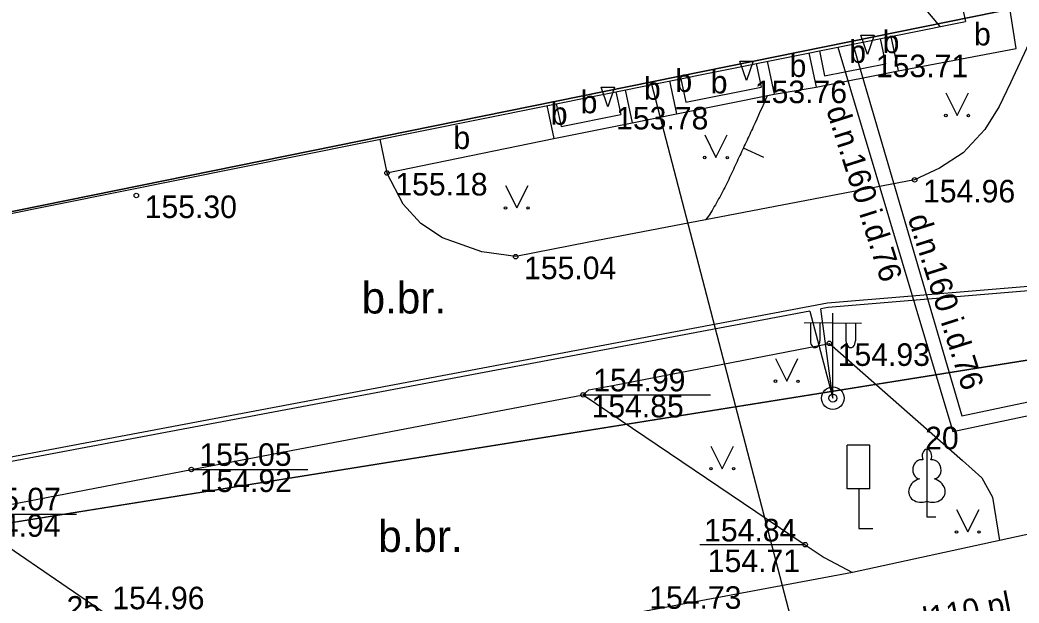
# Model space of a CAD drawing. Extents: x 635495 to 635693, y 303338 to 303478.
# Drawn here: x 635572.29 to 635594.45, y 303392.5 to 303405.42 of the extents above; entities that cross this region are included whole.
import ezdxf

# ---------------------------------------------------------------- set-up
doc = ezdxf.new("R2010")
doc.units = 0
for name, color, linetype in [('APGS_ELEM_####_####_#', 7, 'Continuous'), ('APGS_VADP_ZSPR_####_#', 7, 'Continuous'), ('BUVE_BDET_####_####_#', 7, 'Continuous'), ('BUVE_BDET_####_TKST_#', 7, 'Continuous'), ('BUVE_COKL_####_####_#', 7, 'Continuous'), ('BUVE_EKAS_####_####_#', 7, 'Continuous'), ('BUVE_EKAS_UZMR_####_#', 7, 'Continuous'), ('BUVE_EKAS_VEKT_####_#', 7, 'Continuous'), ('CELI_CAPM_####_####_#', 7, 'Continuous'), ('CELI_CMAL_####_####_#', 7, 'Continuous'), ('CELI_CSEG_####_TKST_#', 7, 'Continuous'), ('CELI_ELEM_####_####_#', 7, 'Continuous'), ('ELEK_VADP_ZSPR_####_#', 7, 'Continuous'), ('RELJ_AATZ_####_TKST_#', 7, 'Continuous'), ('RELJ_ELEM_####_####_#', 7, 'Continuous'), ('RELJ_HORZ_PAMT_####_#', 7, 'Continuous'), ('RELJ_NOGA_####_####_#', 7, 'Continuous'), ('RELJ_NOGL_####_####_#', 7, 'Continuous'), ('ROBZ_PROJ_####_####_#', 7, 'Continuous'), ('ROBZ_UZMR_####_####_#', 7, 'Continuous'), ('SILT_VADP_UDEN_####_#', 7, 'Continuous'), ('SILT_VADP_UDEN_TKST_#', 7, 'Continuous'), ('TERT_DIAM_####_TKST_#', 7, 'Continuous'), ('TERT_ELEM_####_####_#', 7, 'Continuous'), ('UDTK_VADP_NEDR_####_#', 7, 'Continuous'), ('UDTK_VADP_UDEN_TKST_#', 7, 'Continuous')]:
    doc.layers.add(name, color=color, linetype=linetype)

msp = doc.modelspace()

# ---------------------------------------------------------------- linework, layer by layer
at = {"layer": 'APGS_ELEM_####_####_#'}
for p, q in [((635590.323, 303397.04), (635590.323, 303398.922)), ((635590.323, 303398.706), (635589.688, 303398.701)), ((635589.823, 303398.702), (635589.823, 303398.31)), ((635590.033, 303398.704), (635590.033, 303398.31)), ((635590.323, 303398.706), (635590.958, 303398.701)), ((635590.613, 303398.704), (635590.613, 303398.31)), ((635590.823, 303398.702), (635590.823, 303398.31))]:
    msp.add_line(p, q, dxfattribs=at)
for radius in [0.25, 0.09]:
    msp.add_circle((635590.323, 303397.04), radius, dxfattribs=at)
for centre, major_axis, start_param, end_param in [((635589.928, 303398.31), (0, 0.151), 1.570796, 4.712389), ((635590.718, 303398.31), (0, -0.151), 4.712389, 7.853982)]:
    msp.add_ellipse(centre, major_axis=major_axis, ratio=0.695971, start_param=start_param, end_param=end_param, dxfattribs=at)
at = {"layer": 'APGS_VADP_ZSPR_####_#'}
for points in [[(635600.135, 303398.98), (635599.55, 303399.821), (635590.22, 303399.047), (635590.058, 303399.016)], [(635589.811, 303398.97), (635590.323, 303397.04), (635590.058, 303399.016)], [(635589.811, 303398.97), (635569.826, 303395.204)]]:
    msp.add_lwpolyline(points, dxfattribs=at)
at = {"layer": 'BUVE_BDET_####_####_#'}
for p, q in [((635594.388, 303404.794), (635594.194, 303406.039)), ((635591.37, 303405.011), (635591.488, 303404.454)), ((635591.605, 303405.059), (635591.767, 303404.298)), ((635591.767, 303404.298), (635594.388, 303404.794)), ((635589.79, 303404.693), (635589.952, 303403.932)), ((635590.022, 303404.74), (635590.14, 303404.183)), ((635588.619, 303404.457), (635588.73, 303403.934)), ((635588.864, 303404.507), (635589.02, 303403.775)), ((635590.14, 303404.183), (635591.488, 303404.454)), ((635586.947, 303404.121), (635587.058, 303403.598)), ((635589.952, 303403.932), (635591.767, 303404.298)), ((635585.717, 303403.873), (635585.872, 303403.143)), ((635586.702, 303404.071), (635586.858, 303403.34)), ((635587.058, 303403.598), (635588.73, 303403.934)), ((635589.02, 303403.775), (635589.952, 303403.932)), ((635585.511, 303403.832), (635585.619, 303403.328)), ((635586.858, 303403.34), (635589.02, 303403.775)), ((635583.981, 303403.524), (635584.136, 303402.794)), ((635584.186, 303403.565), (635584.293, 303403.061)), ((635584.293, 303403.061), (635585.619, 303403.328)), ((635585.872, 303403.143), (635586.858, 303403.34)), ((635584.136, 303402.794), (635585.872, 303403.143)), ((635580.275, 303402.777), (635580.433, 303402.032)), ((635580.433, 303402.032), (635584.136, 303402.794))]:
    msp.add_line(p, q, dxfattribs=at)
at = {"layer": 'BUVE_COKL_####_####_#'}
msp.add_line((635591.7, 303406.464), (635592.693, 303405.278), dxfattribs=at)
at = {"layer": 'BUVE_EKAS_####_####_#'}
for p in [(635592.205, 303410.358), (635540.77, 303394.824)]:
    msp.add_line(p, (635593.26, 303405.392), dxfattribs=at)
at = {"layer": 'BUVE_EKAS_UZMR_####_#'}
msp.add_lwpolyline([(635540.758, 303394.822), (635596.119, 303406.05), (635593.894, 303417.021), (635538.533, 303405.794), (635540.758, 303394.822)], dxfattribs=at)
at = {"layer": 'BUVE_EKAS_VEKT_####_#'}
msp.add_lwpolyline([(635538.533, 303405.794), (635593.894, 303417.021), (635596.119, 303406.05), (635540.758, 303394.822)], close=True, dxfattribs=at)
at = {"layer": 'CELI_CAPM_####_####_#'}
for points in [[(635574.14, 303392.295), (635570.962, 303394.466), (635576.095, 303395.458), (635584.785, 303397.112), (635589.707, 303393.79), (635590.127, 303393.503), (635590.761, 303393.176)], [(635600.59, 303395.215), (635596.773, 303394.485), (635590.761, 303393.176)], [(635590.761, 303393.176), (635586.047, 303392.297), (635577.068, 303390.559), (635573.958, 303389.989)]]:
    msp.add_lwpolyline(points, dxfattribs=at)
at = {"layer": 'CELI_CMAL_####_####_#'}
for points in [[(635594.668, 303404.9), (635594.26, 303404.027), (635594.009, 303403.504), (635593.69, 303402.998), (635593.214, 303402.478), (635592.684, 303402.135), (635592.135, 303401.879), (635584.907, 303400.498), (635583.288, 303400.176), (635582.538, 303400.284), (635581.668, 303400.596), (635581.188, 303400.911), (635580.793, 303401.336), (635580.433, 303402.032)], [(635584.785, 303397.112), (635584.908, 303397.222), (635585.478, 303397.325), (635590.244, 303398.254), (635593.195, 303395.66), (635593.624, 303395.271), (635593.863, 303394.842), (635594.018, 303393.885)]]:
    msp.add_lwpolyline(points, dxfattribs=at)
at = {"layer": 'CELI_ELEM_####_####_#'}
for p, q in [((635591.142, 303395.996), (635590.642, 303395.996)), ((635590.642, 303395.027), (635590.642, 303395.996)), ((635591.142, 303395.027), (635591.142, 303395.996)), ((635591.142, 303395.027), (635590.642, 303395.027)), ((635590.896, 303395.027), (635590.896, 303394.149)), ((635590.896, 303394.149), (635591.211, 303394.149))]:
    msp.add_line(p, q, dxfattribs=at)
at = {"layer": 'ELEK_VADP_ZSPR_####_#'}
msp.add_lwpolyline([(635600.891, 303400.033), (635590.206, 303399.146), (635557.779, 303393.036), (635538.259, 303389.314), (635530.483, 303391.076), (635522.435, 303383.035), (635521.075, 303381.676), (635516.991, 303385.231), (635514.289, 303383.008)], dxfattribs=at)
at = {"layer": 'RELJ_AATZ_####_TKST_#'}
for p, q in [((635584.785, 303397.112), (635587.612, 303397.112)), ((635576.095, 303395.458), (635578.682, 303395.458)), ((635570.962, 303394.466), (635573.549, 303394.466)), ((635589.707, 303393.79), (635587.371, 303393.79))]:
    msp.add_line(p, q, dxfattribs=at)
at = {"layer": 'RELJ_ELEM_####_####_#'}
for points in [[(635590.941, 303405.088), (635591.241, 303405.088), (635591.091, 303404.655)], [(635588.256, 303404.512), (635588.556, 303404.512), (635588.406, 303404.079)], [(635585.18, 303403.93), (635585.48, 303403.93), (635585.33, 303403.497)]]:
    msp.add_lwpolyline(points, close=True, dxfattribs=at)
for centre in [(635580.433, 303402.032), (635592.135, 303401.879), (635574.875, 303401.532), (635583.288, 303400.176), (635590.244, 303398.254), (635584.785, 303397.112), (635576.095, 303395.458), (635589.707, 303393.79)]:
    msp.add_circle(centre, 0.05, dxfattribs=at)
at = {"layer": 'RELJ_HORZ_PAMT_####_#'}
msp.add_line((635588.79, 303402.372), (635588.337, 303402.584), dxfattribs=at)
msp.add_spline([(635588.865, 303403.744), (635588.558, 303403.056), (635588.398, 303402.715), (635588.238, 303402.373), (635588.074, 303402.02), (635587.904, 303401.669), (635587.717, 303401.327), (635587.504, 303400.998), (635587.5, 303400.993)], degree=3, dxfattribs=at)
at = {"layer": 'RELJ_NOGA_####_####_#'}
msp.add_spline([(635593.737, 303434.636), (635593.697, 303433.432), (635593.735, 303433.198), (635594.214, 303430.953), (635594.694, 303428.71), (635595.187, 303426.471), (635595.705, 303424.238), (635598.175, 303413.999), (635599.87, 303406.782), (635599.925, 303406.436), (635599.982, 303406.269), (635600.033, 303406.189), (635600.065, 303406.15), (635600.103, 303406.112), (635600.355, 303406.035), (635600.616, 303406.08), (635601.027, 303406.134), (635601.438, 303406.206), (635602.26, 303406.378), (635603.083, 303406.546), (635603.905, 303406.658), (635604.14, 303406.608), (635605.134, 303403.676)], degree=3, dxfattribs=at)
at = {"layer": 'RELJ_NOGL_####_####_#'}
msp.add_spline([(635605.878, 303403.475), (635605.698, 303406.254), (635605.355, 303407.043), (635605.06, 303407.4), (635604.909, 303407.578), (635604.766, 303407.76), (635604.611, 303407.997), (635604.408, 303408.146), (635604.239, 303408.141), (635604.068, 303408.113), (635603.805, 303408.062), (635603.541, 303407.983), (635603.013, 303407.803), (635602.49, 303407.7), (635602.232, 303407.716), (635602.105, 303407.748), (635602.041, 303407.771), (635601.978, 303407.799), (635601.895, 303407.916), (635601.861, 303408.07), (635600.855, 303411.364), (635600.363, 303413.013), (635599.887, 303414.669), (635599.2, 303417.166), (635598.535, 303419.668), (635597.888, 303422.173), (635597.254, 303424.681), (635596.852, 303426.727), (635596.587, 303428.8), (635596.344, 303430.88), (635596.008, 303432.951), (635595.776, 303433.451), (635593.737, 303434.636)], degree=3, dxfattribs=at)
at = {"layer": 'ROBZ_PROJ_####_####_#'}
msp.add_lwpolyline([(635552.6, 303428.263), (635593.63, 303442.833), (635602.04, 303400.593), (635602.21, 303399.093), (635561.36, 303392.563)], close=True, dxfattribs=at)
msp.add_lwpolyline([(635552.6, 303428.263), (635593.63, 303442.833), (635602.04, 303400.593), (635602.21, 303399.093), (635561.36, 303392.563)], close=True, dxfattribs=at)
at = {"layer": 'ROBZ_UZMR_####_####_#'}
msp.add_line((635561.36, 303392.563), (635602.21, 303399.093), dxfattribs=at)
msp.add_lwpolyline([(635612.412, 303401.344), (635602.21, 303399.093), (635561.36, 303392.563), (635541.77, 303388.703), (635560.749, 303374.096)], dxfattribs=at)
at = {"layer": 'SILT_VADP_UDEN_####_#'}
for points in [[(635590.434, 303404.823), (635592.979, 303396.296), (635612.412, 303400.4)], [(635590.767, 303404.89), (635593.183, 303396.646), (635612.412, 303400.707)]]:
    msp.add_lwpolyline(points, dxfattribs=at)
at = {"layer": 'TERT_ELEM_####_####_#'}
for p, q in [((635592.827, 303403.805), (635593.077, 303403.305)), ((635593.077, 303403.305), (635593.327, 303403.805)), ((635587.479, 303402.874), (635587.729, 303402.374)), ((635587.729, 303402.374), (635587.979, 303402.874)), ((635583.062, 303401.756), (635583.312, 303401.256)), ((635583.312, 303401.256), (635583.562, 303401.756)), ((635589.048, 303397.916), (635589.298, 303397.416)), ((635589.298, 303397.416), (635589.548, 303397.916)), ((635587.619, 303395.975), (635587.869, 303395.475)), ((635587.869, 303395.475), (635588.119, 303395.975)), ((635592.408, 303394.752), (635592.408, 303394.405)), ((635593.064, 303394.572), (635593.314, 303394.072)), ((635593.314, 303394.072), (635593.564, 303394.572)), ((635592.408, 303394.405), (635592.608, 303394.405))]:
    msp.add_line(p, q, dxfattribs=at)
for points in [[(635592.408, 303395.905), (635592.408, 303394.752)], [(635592.497, 303395.672), (635592.497, 303395.673)]]:
    msp.add_lwpolyline(points, dxfattribs=at)
for centre, radius in [((635592.827, 303403.305), 0.028), ((635593.327, 303403.305), 0.0263), ((635587.479, 303402.373), 0.028), ((635587.979, 303402.373), 0.0263), ((635583.062, 303401.255), 0.028), ((635583.562, 303401.255), 0.0263), ((635589.048, 303397.415), 0.028), ((635589.548, 303397.415), 0.0263), ((635587.619, 303395.475), 0.028), ((635588.119, 303395.475), 0.0263), ((635593.064, 303394.072), 0.028), ((635593.564, 303394.072), 0.0263)]:
    msp.add_circle(centre, radius, dxfattribs=at)
for centre, major_axis, ratio, start_param, end_param in [((635592.408, 303395.755), (0, -0.15), 0.707107, 3.14537, 5.287485), ((635592.408, 303395.755), (0, -0.15), 0.707107, 0.995701, 3.137816), ((635592.28, 303395.46), (-0.039, -0.212), 0.861323, 3.141593, 6.283185), ((635592.536, 303395.46), (0.039, -0.212), 0.861323, 0, 3.141593), ((635592.318, 303394.998), (0.307, 0.095), 0.814445, 1.570796, 4.752015), ((635592.497, 303394.998), (-0.307, 0.095), 0.814445, 1.531171, 4.712389)]:
    msp.add_ellipse(centre, major_axis=major_axis, ratio=ratio, start_param=start_param, end_param=end_param, dxfattribs=at)
at = {"layer": 'UDTK_VADP_NEDR_####_#'}
msp.add_lwpolyline([(635593.548, 303376.238), (635586.304, 303403.991)], dxfattribs=at)

# ---------------------------------------------------------------- texts
at = {"layer": 'BUVE_BDET_####_TKST_#'}
for p in [(635591.425, 303404.688), (635593.453, 303404.86), (635590.686, 303404.472), (635589.362, 303404.16), (635586.831, 303403.828), (635587.614, 303403.796), (635586.132, 303403.653), (635584.729, 303403.355), (635584.066, 303403.1), (635581.907, 303402.562)]:
    msp.add_text('b', height=0.5, dxfattribs=at).set_placement(p)
at = {"layer": 'CELI_CSEG_####_TKST_#'}
for p in [(635579.872, 303398.916), (635580.24, 303393.63)]:
    msp.add_text('b.br.', height=0.7, dxfattribs=at).set_placement(p)
at = {"layer": 'RELJ_AATZ_####_TKST_#'}
for s, p in [(' 153.71', (635591.091, 303404.155)), (' 153.76', (635588.406, 303403.579)), (' 153.78', (635585.33, 303402.997)), (' 155.18', (635580.433, 303401.532)), (' 154.96', (635592.135, 303401.379)), (' 155.30', (635574.875, 303401.032)), (' 155.04', (635583.288, 303399.676)), (' 154.93', (635590.244, 303397.754)), (' 154.99', (635584.822, 303397.19)), (' 154.85', (635584.785, 303396.612)), (' 155.05', (635576.086, 303395.538)), (' 154.92', (635576.095, 303394.958)), (' 155.07', (635570.97, 303394.552)), (' 154.94', (635570.962, 303393.966)), (' 154.84', (635587.281, 303393.862)), (' 154.71', (635587.363, 303393.182)), (' 154.96', (635574.156, 303392.359)), (' 154.73', (635586.064, 303392.369))]:
    msp.add_text(s, height=0.5, dxfattribs=at).set_placement(p)
at = {"layer": 'SILT_VADP_UDEN_TKST_#'}
for p in [(635590.171, 303403.437), (635591.979, 303401.038)]:
    msp.add_text('d.n.160 i.d.76', height=0.5, rotation=287.6181, dxfattribs=at).set_placement(p)
at = {"layer": 'TERT_DIAM_####_TKST_#'}
for s, p in [(' 20', (635592.183, 303395.905)), (' 25', (635573.141, 303392.15))]:
    msp.add_text(s, height=0.5, dxfattribs=at).set_placement(p)
at = {"layer": 'UDTK_VADP_UDEN_TKST_#'}
msp.add_text('d110 pl', height=0.5, rotation=11.0453, dxfattribs=at).set_placement((635592.156, 303391.853))

doc.saveas('drawing.dxf')
